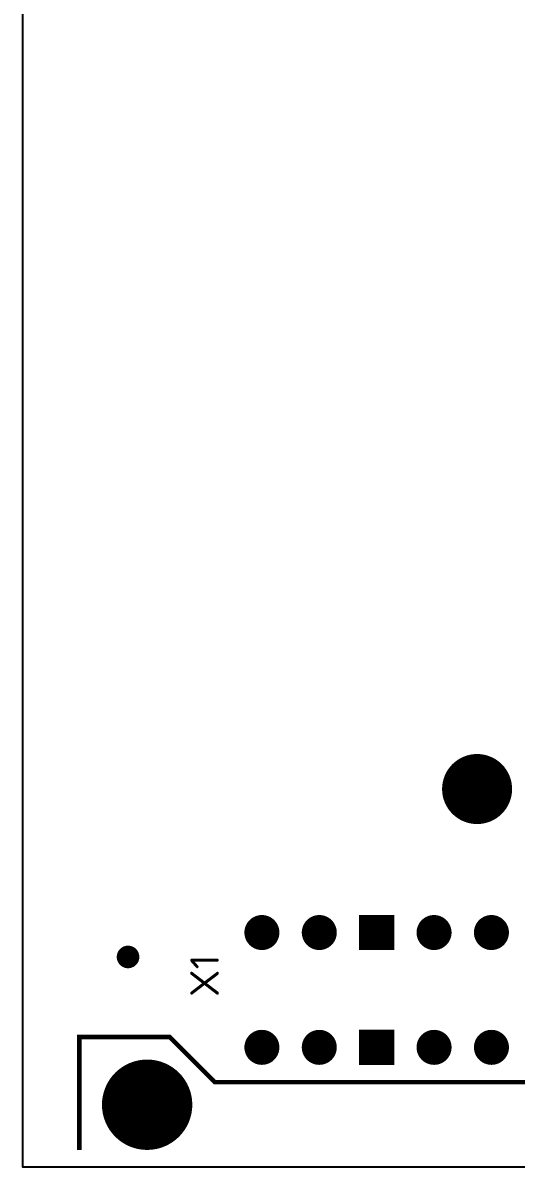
# Model space of a CAD drawing. Header units: millimetres. Extents: x 48 to 829, y 348 to 719.
# Drawn here: x 596 to 617.8, y 616.2 to 666.9 of the extents above; entities that cross this region are included whole.
import ezdxf
from ezdxf.enums import TextEntityAlignment as Align

# ---------------------------------------------------------------- set-up
doc = ezdxf.new("R2010")
doc.units = ezdxf.units.MM
doc.layers.add('TOP_ETCH', color=7, linetype='Continuous')
doc.styles.get("Standard").update_dxf_attribs({"font": 'txt.shx'})

msp = doc.modelspace()

# ---------------------------------------------------------------- linework, layer by layer
at = {"layer": 'TOP_ETCH', "color": 9}
msp.add_lwpolyline([(829.25, 616.25), (596, 616.25), (596, 719.12), (829.25, 719.12)], close=True, dxfattribs=at)
at = {"layer": 'TOP_ETCH', "const_width": 0.2}
for points in [[(617.555, 632.98, 1), (614.655, 632.98, 1)], [(607.255, 626.63, 1), (605.905, 626.63, 1)], [(609.795, 626.63, 1), (608.445, 626.63, 1)], [(614.875, 626.63, 1), (613.525, 626.63, 1)], [(617.415, 626.63, 1), (616.065, 626.63, 1)], [(601.055, 625.55, 1), (600.255, 625.55, 1)], [(607.255, 621.55, 1), (605.905, 621.55, 1)], [(609.795, 621.55, 1), (608.445, 621.55, 1)], [(614.875, 621.55, 1), (613.525, 621.55, 1)], [(617.415, 621.55, 1), (616.065, 621.55, 1)], [(603.4, 619.01, 1), (599.6, 619.01, 1)]]:
    msp.add_lwpolyline(points, format="xyb", close=True, dxfattribs=at)
for points in [[(615.65, 631.604), (615.65, 634.356)], [(615.85, 631.553), (615.85, 634.407)], [(616.05, 631.532), (616.05, 634.428)], [(616.25, 631.538), (616.25, 634.422)], [(616.45, 631.572), (616.45, 634.388)], [(615.05, 631.986), (615.05, 633.974)], [(615.25, 631.809), (615.25, 634.151)], [(615.45, 631.687), (615.45, 634.273)], [(616.65, 631.637), (616.65, 634.323)], [(616.85, 631.737), (616.85, 634.223)], [(617.05, 631.881), (617.05, 634.079)], [(617.25, 632.091), (617.25, 633.869)], [(614.85, 632.254), (614.85, 633.706)], [(617.45, 632.439), (617.45, 633.521)], [(606.45, 625.968), (606.45, 627.292)], [(606.65, 625.959), (606.65, 627.301)], [(606.85, 626.012), (606.85, 627.248)], [(608.85, 626.012), (608.85, 627.248)], [(609.05, 625.959), (609.05, 627.301)], [(609.25, 625.968), (609.25, 627.292)], [(611.05, 625.955), (611.05, 627.305)], [(611.25, 625.955), (611.25, 627.305)], [(611.45, 625.955), (611.45, 627.305)], [(611.65, 625.955), (611.65, 627.305)], [(611.85, 625.955), (611.85, 627.305)], [(612.05, 625.955), (612.05, 627.305)], [(612.25, 625.955), (612.25, 627.305)], [(614.05, 625.972), (614.05, 627.288)], [(614.25, 625.957), (614.25, 627.303)], [(614.45, 626.004), (614.45, 627.256)], [(616.45, 626.021), (616.45, 627.239)], [(616.65, 625.962), (616.65, 627.298)], [(616.85, 625.965), (616.85, 627.295)], [(606.05, 626.212), (606.05, 627.048)], [(606.25, 626.042), (606.25, 627.218)], [(607.05, 626.146), (607.05, 627.114)], [(608.65, 626.146), (608.65, 627.114)], [(609.45, 626.042), (609.45, 627.218)], [(609.649, 626.211), (609.649, 627.049)], [(613.65, 626.239), (613.65, 627.021)], [(613.85, 626.053), (613.85, 627.207)], [(614.65, 626.127), (614.65, 627.133)], [(614.849, 626.447), (614.849, 626.813)], [(616.25, 626.166), (616.25, 627.094)], [(617.05, 626.031), (617.05, 627.229)], [(617.25, 626.188), (617.25, 627.072)], [(607.249, 626.547), (607.249, 626.713)], [(608.45, 626.548), (608.45, 626.712)], [(600.45, 625.207), (600.45, 625.893)], [(600.65, 625.151), (600.65, 625.949)], [(600.85, 625.201), (600.85, 625.899)], [(601.05, 625.487), (601.05, 625.613)], [(606.45, 620.888), (606.45, 622.212)], [(606.65, 620.879), (606.65, 622.221)], [(609.05, 620.879), (609.05, 622.221)], [(609.25, 620.888), (609.25, 622.212)], [(611.05, 620.875), (611.05, 622.225)], [(611.25, 620.875), (611.25, 622.225)], [(611.45, 620.875), (611.45, 622.225)], [(611.65, 620.875), (611.65, 622.225)], [(611.85, 620.875), (611.85, 622.225)], [(612.05, 620.875), (612.05, 622.225)], [(612.25, 620.875), (612.25, 622.225)], [(614.05, 620.892), (614.05, 622.208)], [(614.25, 620.877), (614.25, 622.223)], [(614.45, 620.924), (614.45, 622.176)], [(616.65, 620.882), (616.65, 622.218)], [(616.85, 620.885), (616.85, 622.215)], [(606.05, 621.132), (606.05, 621.968)], [(606.25, 620.962), (606.25, 622.138)], [(606.85, 620.932), (606.85, 622.168)], [(607.05, 621.066), (607.05, 622.034)], [(608.65, 621.066), (608.65, 622.034)], [(608.85, 620.932), (608.85, 622.168)], [(609.45, 620.962), (609.45, 622.138)], [(609.649, 621.131), (609.649, 621.969)], [(613.65, 621.159), (613.65, 621.941)], [(613.85, 620.973), (613.85, 622.127)], [(614.65, 621.047), (614.65, 622.053)], [(614.849, 621.367), (614.849, 621.733)], [(616.25, 621.086), (616.25, 622.014)], [(616.45, 620.941), (616.45, 622.159)], [(617.05, 620.951), (617.05, 622.149)], [(617.25, 621.108), (617.25, 621.992)], [(607.249, 621.467), (607.249, 621.633)], [(608.45, 621.468), (608.45, 621.632)], [(600.65, 617.311), (600.65, 620.709)], [(600.85, 617.225), (600.85, 620.795)], [(601.05, 617.165), (601.05, 620.855)], [(601.25, 617.127), (601.25, 620.893)], [(601.45, 617.111), (601.45, 620.909)], [(601.65, 617.116), (601.65, 620.904)], [(601.85, 617.143), (601.85, 620.877)], [(602.05, 617.192), (602.05, 620.828)], [(602.25, 617.265), (602.25, 620.755)], [(602.45, 617.365), (602.45, 620.655)], [(600.05, 617.783), (600.05, 620.237)], [(600.25, 617.58), (600.25, 620.44)], [(600.45, 617.427), (600.45, 620.593)], [(602.65, 617.498), (602.65, 620.522)], [(602.85, 617.674), (602.85, 620.346)], [(599.85, 618.068), (599.85, 619.952)], [(603.05, 617.912), (603.05, 620.108)], [(603.25, 618.271), (603.25, 619.749)], [(599.65, 618.577), (599.65, 619.443)]]:
    msp.add_lwpolyline(points, dxfattribs=at)
for points in [[(612.335, 625.955), (610.985, 625.955), (610.985, 627.305), (612.335, 627.305)], [(612.335, 620.875), (610.985, 620.875), (610.985, 622.225), (612.335, 622.225)]]:
    msp.add_lwpolyline(points, close=True, dxfattribs=at)
at = {"layer": 'TOP_ETCH', "color": 9, "const_width": 0.2}
msp.add_lwpolyline([(598.5, 617.01), (598.5, 622.01), (602.5, 622.01), (604.5, 620.01), (687.5, 620.01), (689.5, 622.01), (693.5, 622.01), (693.5, 617.01)], dxfattribs=at)

# ---------------------------------------------------------------- texts
at = {"layer": 'TOP_ETCH', "width": 1.019685}
msp.add_text('X1', height=1.27, rotation=90, dxfattribs=at).set_placement((604.675, 624.725), align=Align.CENTER)

doc.saveas('drawing.dxf')
